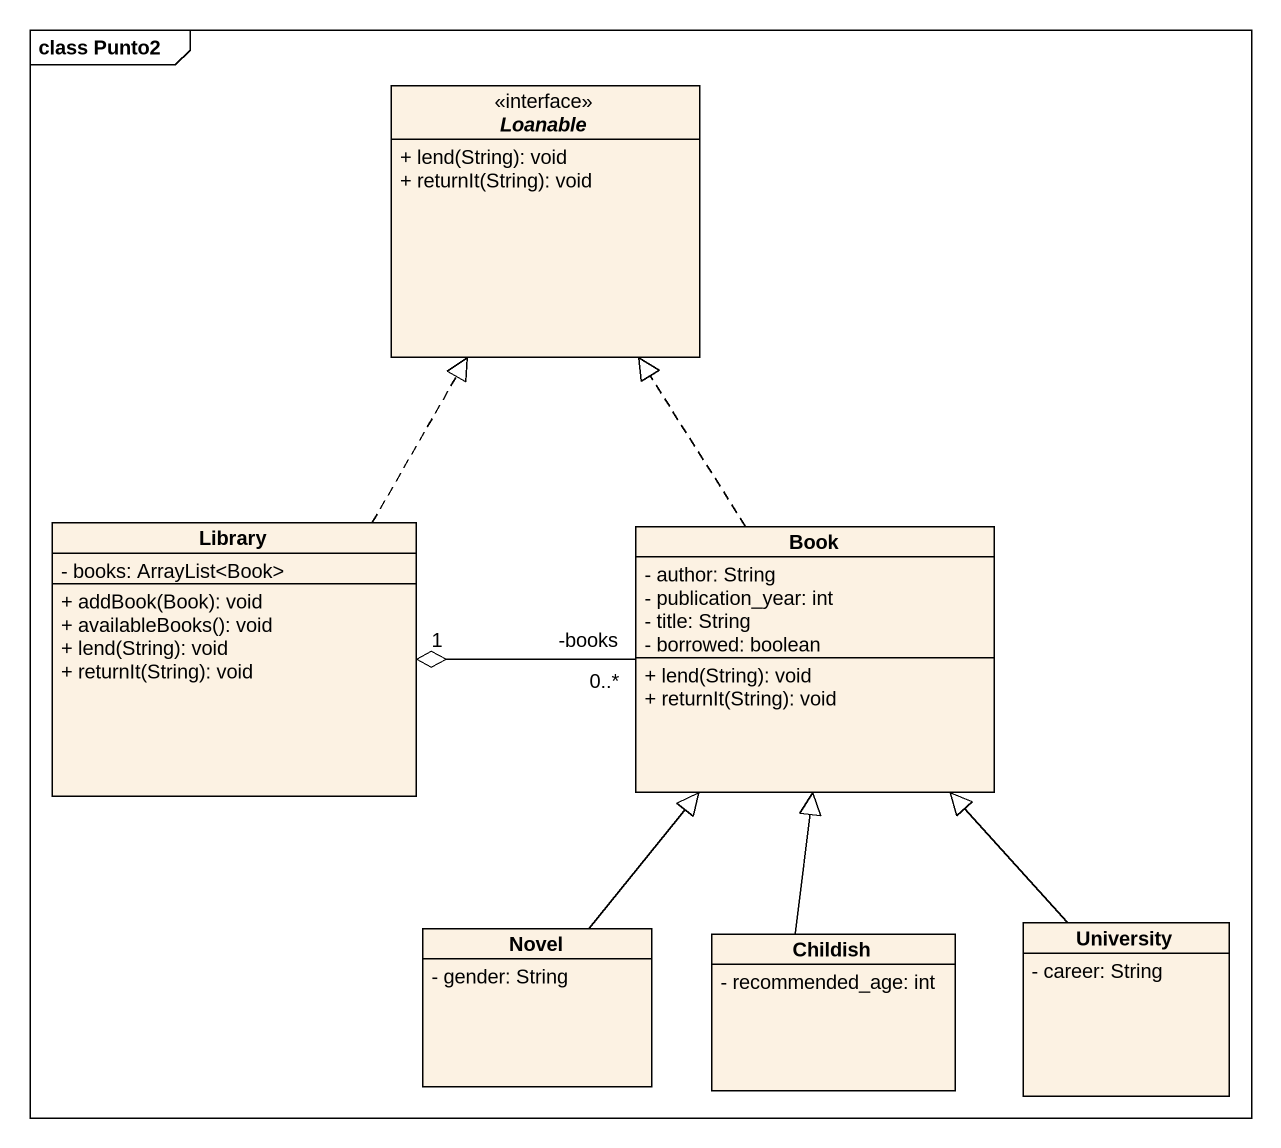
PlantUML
@startuml
mainframe class Punto2
hide circle
hide empty members
skinparam classAttributeIconSize 0
interface Loanable <<interface>> {
  + lend(String): void
  + returnIt(String): void
}
class Library {
  - books: ArrayList<Book>
  + addBook(Book): void
  + availableBooks(): void
  + lend(String): void
  + returnIt(String): void
}
class Book {
  - author: String
  - publication_year: int
  - title: String
  - borrowed: boolean
  + lend(String): void
  + returnIt(String): void
}
class Novel {
  - gender: String
}
class Childish {
  - recommended_age: int
}
class University {
  - career: String
}
Library .up.|> Loanable
Book .up.|> Loanable
Book "-books\n0..*" -left-o "1" Library
Novel -up-|> Book
Childish -up-|> Book
University -up-|> Book
@enduml
